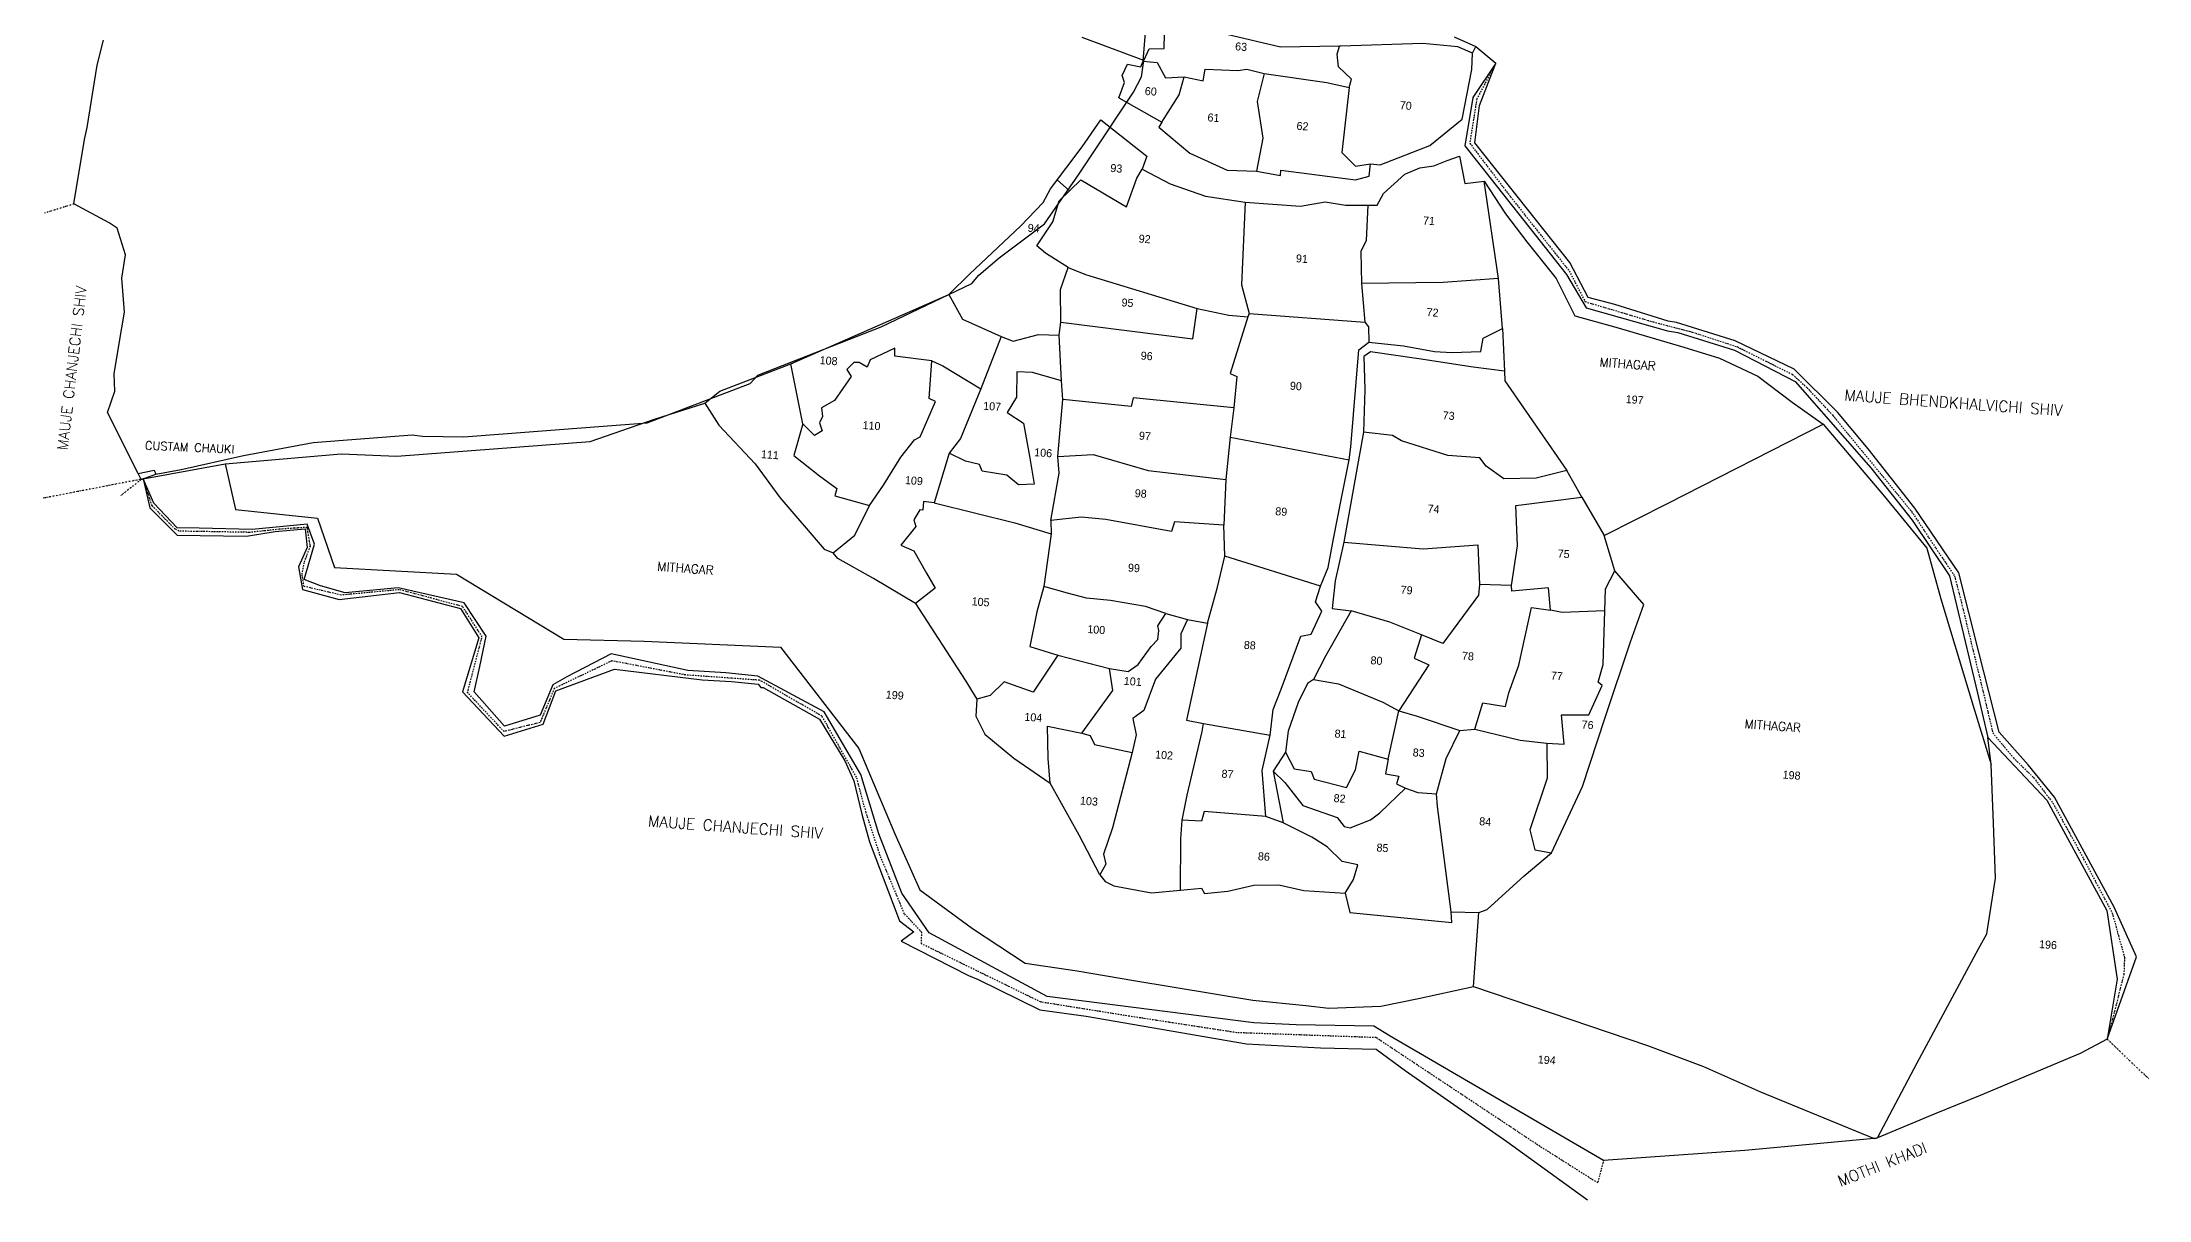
# Model space of a CAD drawing. Header units: metres. Extents: x 283891 to 286762, y 2086732 to 2090354.
# Drawn here: x 284285 to 286762, y 2086732 to 2088093 of the extents above; entities that cross this region are included whole.
import ezdxf
from ezdxf.enums import TextEntityAlignment as Align

# ---------------------------------------------------------------- set-up
doc = ezdxf.new("R2010")
doc.units = ezdxf.units.M
doc.header["$LTSCALE"] = 0.3
doc.header["$MEASUREMENT"] = 0
doc.linetypes.add('DASHDOT', pattern=[1, 0.5, -0.25, 0, -0.25])
doc.linetypes.add('DIVIDE', pattern=[1.25, 0.5, -0.25, 0, -0.25, 0, -0.25])
for name, color, linetype in [('POLY_PARCEL', 6, 'Continuous'), ('POLY_ROAD', 30, 'Continuous'), ('POLY_WATER', 4, 'Continuous'), ('TEXT_MAPIN', 7, 'Continuous'), ('TEXT_MAPOUT', 7, 'Continuous'), ('TEXT_PARCEL', 7, 'Continuous'), ('V_BOUND_LINE', 7, 'Continuous'), ('V_BOUND_STREAM_LINE', 7, 'DASHDOT'), ('V_DIVIDE_LINE', 7, 'DIVIDE')]:
    doc.layers.add(name, color=color, linetype=linetype)
doc.styles.get("Standard").update_dxf_attribs({"font": 'simplex.shx'})
doc.styles.add('TEXT_MAP', font='', dxfattribs={"height": 1.8})
doc.styles.get('TEXT_MAP').set_extended_font_data('Kruti Dev 050')

msp = doc.modelspace()

# ---------------------------------------------------------------- linework, layer by layer
at = {"layer": 'POLY_PARCEL'}
for p, q in [((285580, 2088070.7), (285585.6, 2088138.4)), ((285604.8, 2088085.6), (285605.5, 2088120.8)), ((285580.6, 2088071.3), (285508.1, 2088098.5)), ((285555.1, 2088053.8), (285561.4, 2088067.1)), ((285561.4, 2088067.1), (285577, 2088063.9)), ((285577, 2088063.9), (285580, 2088070.7)), ((285578.1, 2088052.3), (285580.6, 2088071.3)), ((285580, 2088070.7), (285596.4, 2088068.9)), ((285580.6, 2088071.3), (285586.9, 2088085.1)), ((285586.9, 2088085.1), (285604.8, 2088085.6)), ((285596.4, 2088068.9), (285606, 2088051.1)), ((285807.9, 2088078.6), (285810.7, 2088088.3)), ((285809.4, 2088063.9), (285807.9, 2088078.6)), ((285551.5, 2088027.5), (285557.8, 2088045.3)), ((285557.8, 2088045.3), (285555.1, 2088053.8)), ((285568.4, 2088034.1), (285578.1, 2088052.3)), ((285606, 2088051.1), (285628.1, 2088052)), ((285622.3, 2088030.9), (285628.1, 2088052)), ((285628.1, 2088052), (285650.5, 2088047.3)), ((285650.5, 2088047.3), (285652.7, 2088061.2)), ((285652.7, 2088061.2), (285691.1, 2088059.6)), ((285691.1, 2088059.6), (285702, 2088061)), ((285702, 2088061), (285722.2, 2088055.9)), ((285722.2, 2088055.9), (285713.9, 2088023)), ((285722.2, 2088055.9), (285795.9, 2088045.3)), ((285795.9, 2088045.3), (285822.2, 2088039.4)), ((285824.8, 2088049.5), (285809.4, 2088063.9)), ((285822.2, 2088039.4), (285824.8, 2088049.5)), ((285518.8, 2087959.3), (285568.4, 2088034.1)), ((285601.7, 2087998.8), (285622.3, 2088030.9)), ((285713.9, 2088023), (285720.8, 2087980)), ((285822.2, 2088039.4), (285813.7, 2087963.3)), ((285508.3, 2087969.8), (285530.1, 2088001.5)), ((285471.1, 2087920.6), (285508.3, 2087969.8)), ((285720.8, 2087980), (285713.3, 2087941.4)), ((285503.7, 2087936.9), (285518.8, 2087959.3)), ((285572.3, 2087932.9), (285578.7, 2087943.6)), ((285813.7, 2087963.3), (285829.6, 2087947.2)), ((285829.6, 2087947.2), (285847.2, 2087949.9)), ((285462.5, 2087904.6), (285471.1, 2087920.6)), ((285464.1, 2087879.2), (285503.7, 2087936.9)), ((285479, 2087931.1), (285493.3, 2087918.3)), ((285481, 2087906.4), (285506.6, 2087931.1)), ((285506.6, 2087931.1), (285560.3, 2087899.4)), ((285560.3, 2087899.4), (285572.3, 2087932.9)), ((285997.7, 2087815.1), (285980.8, 2087929.5)), ((285435.8, 2087876.7), (285462.5, 2087904.6)), ((285473.6, 2087881.8), (285481, 2087906.4)), ((285699.7, 2087904.9), (285695.5, 2087807.7)), ((285844.1, 2087901.2), (285842.2, 2087859.9)), ((285376.1, 2087820.4), (285435.8, 2087876.7)), ((285410.8, 2087839.4), (285464.1, 2087879.2)), ((285455.1, 2087853.4), (285473.6, 2087881.8)), ((285465.1, 2087844.9), (285455.1, 2087853.4)), ((285491.8, 2087828.1), (285465.1, 2087844.9)), ((285842.2, 2087859.9), (285835.7, 2087846.7)), ((285835.7, 2087846.7), (285836.8, 2087809.3)), ((285351.5, 2087796.4), (285376.1, 2087820.4)), ((285378.4, 2087809.2), (285386.9, 2087818.9)), ((285386.9, 2087818.9), (285410.8, 2087839.4)), ((285482.9, 2087802.3), (285491.8, 2087828.1)), ((285491.8, 2087828.1), (285512.1, 2087819.7)), ((285512.1, 2087819.7), (285643.3, 2087780)), ((285271.9, 2087758.2), (285378.4, 2087809.2)), ((285303.1, 2087775), (285351.5, 2087796.4)), ((285351.5, 2087796.4), (285367.4, 2087767.3)), ((285483.2, 2087763.7), (285482.9, 2087802.3)), ((285695.5, 2087807.7), (285704.6, 2087774.1)), ((285932.8, 2087810.5), (285836.8, 2087809.3)), ((285836.8, 2087809.3), (285840.7, 2087763.7)), ((285997.7, 2087815.1), (285932.8, 2087810.5)), ((286002.3, 2087756.2), (285997.7, 2087815.1)), ((285165.6, 2087714.8), (285303.1, 2087775)), ((285638.4, 2087744.1), (285643.3, 2087780)), ((285643.3, 2087780), (285680.5, 2087772)), ((285680.5, 2087772), (285703, 2087770.1)), ((285703, 2087770.1), (285682.1, 2087703.6)), ((285704.6, 2087774.1), (285703, 2087770.1)), ((285704.6, 2087774.1), (285840.7, 2087763.7)), ((285126.8, 2087701.5), (285271.9, 2087758.2)), ((285367.4, 2087767.3), (285412.9, 2087746.8)), ((285412.9, 2087746.8), (285389.2, 2087685.6)), ((285412.9, 2087746.8), (285427.2, 2087741.5)), ((285427.2, 2087741.5), (285456.7, 2087749.3)), ((285456.7, 2087749.3), (285481.1, 2087748.3)), ((285481.1, 2087748.3), (285483.2, 2087763.7)), ((285483.8, 2087694.7), (285481.1, 2087748.3)), ((285483.2, 2087763.7), (285638.4, 2087744.1)), ((285840.7, 2087763.7), (285844.9, 2087758.1)), ((285844.9, 2087758.1), (285845.1, 2087740.2)), ((285287.9, 2087733.2), (285259, 2087719.4)), ((285287.9, 2087723.9), (285287.9, 2087733.2)), ((285331.3, 2087718.4), (285287.9, 2087723.9)), ((285082.3, 2087682.6), (285165.6, 2087714.8)), ((285117.9, 2087691.8), (285126.8, 2087701.5)), ((285179.7, 2087644.4), (285165.6, 2087714.8)), ((285236.6, 2087700), (285216.9, 2087671.7)), ((285239.8, 2087716.3), (285231.6, 2087708)), ((285231.6, 2087708), (285236.6, 2087700)), ((285246, 2087716.2), (285239.8, 2087716.3)), ((285255.6, 2087710.7), (285246, 2087716.2)), ((285259, 2087719.4), (285255.6, 2087710.7)), ((285328.4, 2087674), (285331.3, 2087718.4)), ((285331.3, 2087718.4), (285344.3, 2087712.5)), ((285344.3, 2087712.5), (285389.2, 2087685.6)), ((285431.5, 2087705.2), (285431, 2087675.5)), ((285449.8, 2087704.5), (285431.5, 2087705.2)), ((285483.8, 2087694.7), (285449.8, 2087704.5)), ((285682.1, 2087703.6), (285689.9, 2087699.9)), ((285689.9, 2087699.9), (285686.7, 2087663.1)), ((286004.9, 2087706), (286005.1, 2087695)), ((284996.8, 2087645.5), (285117.9, 2087691.8)), ((285064.7, 2087668.5), (285082.3, 2087682.6)), ((285216.9, 2087671.7), (285201.8, 2087663.1)), ((285317.6, 2087628.9), (285335.8, 2087670.7)), ((285335.8, 2087670.7), (285328.4, 2087674)), ((285389.2, 2087685.6), (285365, 2087627.2)), ((285431, 2087675.5), (285420.1, 2087657.6)), ((285479.4, 2087605.8), (285485.4, 2087673)), ((285485.4, 2087673), (285483.8, 2087694.7)), ((285566, 2087664.6), (285485.4, 2087673)), ((285568.3, 2087674.7), (285566, 2087664.6)), ((285686.7, 2087663.1), (285568.3, 2087674.7)), ((286005.1, 2087695), (286078.2, 2087589.4)), ((284929.6, 2087623.6), (285005.2, 2087649.7)), ((284960.3, 2087642.7), (284996.8, 2087645.5)), ((285005.2, 2087649.7), (285064.7, 2087668.5)), ((285064.7, 2087668.5), (285081.2, 2087642.8)), ((285203.1, 2087652.7), (285199.5, 2087645.4)), ((285201.8, 2087663.1), (285203.1, 2087652.7)), ((285420.1, 2087657.6), (285439.4, 2087645.1)), ((285686.7, 2087663.1), (285682.4, 2087628.5)), ((284522.3, 2087607), (284603.9, 2087622.3)), ((284603.9, 2087622.3), (284720.4, 2087631.4)), ((284702.6, 2087606.2), (284929.6, 2087623.6)), ((284720.4, 2087631.4), (284732.8, 2087629.9)), ((284732.8, 2087629.9), (284781.2, 2087629.1)), ((284781.2, 2087629.1), (284960.3, 2087642.7)), ((285081.2, 2087642.8), (285123.8, 2087597.4)), ((285179.7, 2087644.4), (285169.1, 2087606.9)), ((285193.6, 2087630.6), (285179.7, 2087644.4)), ((285202.6, 2087636.2), (285193.6, 2087630.6)), ((285199.5, 2087645.4), (285202.6, 2087636.2)), ((285294.9, 2087605), (285310.9, 2087625.6)), ((285310.9, 2087625.6), (285317.6, 2087628.9)), ((285365, 2087627.2), (285351.7, 2087609.7)), ((285439.4, 2087645.1), (285446.2, 2087606.1)), ((285682.4, 2087628.5), (285677.1, 2087578.9)), ((285682.4, 2087628.5), (285822.2, 2087601.8)), ((285873.1, 2087630.7), (285838.8, 2087634.4)), ((285883.7, 2087624.4), (285873.1, 2087630.7)), ((285938.2, 2087606.9), (285883.7, 2087624.4)), ((286196.6, 2087550.8), (286379.4, 2087643.7)), ((284404.3, 2087579.6), (284500.7, 2087597.4)), ((284449, 2087590.6), (284522.3, 2087607)), ((284500.7, 2087597.4), (284636.8, 2087609.2)), ((284500.7, 2087597.4), (284512.7, 2087543.6)), ((284636.8, 2087609.2), (284702.6, 2087606.2)), ((285123.8, 2087597.4), (285152.7, 2087557.6)), ((285169.1, 2087606.9), (285199.5, 2087583.3)), ((285274.8, 2087572.3), (285294.9, 2087605)), ((285351.7, 2087609.7), (285334.1, 2087551.3)), ((285371.1, 2087600.2), (285351.7, 2087609.7)), ((285387.3, 2087596.5), (285371.1, 2087600.2)), ((285390.8, 2087588.5), (285387.3, 2087596.5)), ((285446.2, 2087606.1), (285451.9, 2087573.4)), ((285479.4, 2087605.8), (285521.2, 2087608.1)), ((285481.1, 2087586.3), (285479.4, 2087605.8)), ((285521.2, 2087608.1), (285586, 2087589.5)), ((285975.8, 2087604.4), (285938.2, 2087606.9)), ((285983.3, 2087594.4), (285975.8, 2087604.4)), ((284398.4, 2087586), (284417.3, 2087589.8)), ((284402, 2087578.9), (284419.2, 2087585.1)), ((284417.3, 2087589.8), (284419.2, 2087585.1)), ((284419.2, 2087585.1), (284449, 2087590.6)), ((285199.5, 2087583.3), (285219.8, 2087568.1)), ((285258.3, 2087548.3), (285274.8, 2087572.3)), ((285419.5, 2087583.8), (285390.8, 2087588.5)), ((285433.2, 2087572.6), (285419.5, 2087583.8)), ((285451.9, 2087573.4), (285433.2, 2087572.6)), ((285471.5, 2087530.5), (285481.1, 2087586.3)), ((285586, 2087589.5), (285677.1, 2087578.9)), ((285677.1, 2087578.9), (285674.7, 2087525.3)), ((286003.9, 2087579.6), (285983.3, 2087594.4)), ((286042.1, 2087580.6), (286003.9, 2087579.6)), ((286078.2, 2087589.4), (286042.1, 2087580.6)), ((286095.7, 2087558.1), (286078.2, 2087589.4)), ((285152.7, 2087557.6), (285204.8, 2087496.9)), ((285219.8, 2087568.1), (285217.5, 2087559.6)), ((285217.5, 2087559.6), (285258.3, 2087548.3)), ((285241, 2087513.3), (285258.3, 2087548.3)), ((285321.8, 2087553), (285321, 2087542.8)), ((285334.1, 2087551.3), (285321.8, 2087553)), ((285334.1, 2087551.3), (285429, 2087528.1)), ((286018.2, 2087548.4), (286095.7, 2087558.1)), ((286019.9, 2087500.7), (286018.2, 2087548.4)), ((286095.7, 2087558.1), (286122, 2087512.9)), ((286122, 2087512.9), (286196.6, 2087550.8)), ((284512.7, 2087543.6), (284609, 2087533.2)), ((284609, 2087533.2), (284629, 2087475.5)), ((285312.5, 2087523.7), (285295, 2087501.5)), ((285317.3, 2087543.3), (285310.3, 2087531.4)), ((285310.3, 2087531.4), (285312.5, 2087523.7)), ((285321, 2087542.8), (285317.3, 2087543.3)), ((285429, 2087528.1), (285471.8, 2087515)), ((285506.9, 2087534.5), (285471.5, 2087530.5)), ((285471.5, 2087530.5), (285471.8, 2087515)), ((285536.2, 2087531.8), (285506.9, 2087534.5)), ((285613.4, 2087517.6), (285536.2, 2087531.8)), ((285616.9, 2087529.1), (285613.4, 2087517.6)), ((285674.7, 2087525.3), (285616.9, 2087529.1)), ((285675.8, 2087488.9), (285674.7, 2087525.3)), ((285204.8, 2087496.9), (285215.3, 2087492.8)), ((285215.3, 2087492.8), (285241, 2087513.3)), ((285295, 2087501.5), (285310.1, 2087494.9)), ((285471.8, 2087515), (285463.2, 2087452.9)), ((285815.9, 2087505.2), (285909.3, 2087497.4)), ((285909.3, 2087497.4), (285973.4, 2087502.1)), ((285973.4, 2087502.1), (285975.2, 2087455.3)), ((286012.8, 2087454.3), (286019.9, 2087500.7)), ((286134.3, 2087471.6), (286122, 2087512.9)), ((284629, 2087475.5), (284772.7, 2087467.6)), ((285220.8, 2087486.1), (285215.3, 2087492.8)), ((285262.9, 2087462.5), (285220.8, 2087486.1)), ((285310.1, 2087494.9), (285325.1, 2087468.7)), ((285667.3, 2087452.1), (285675.8, 2087488.9)), ((285788.4, 2087453.6), (285675.8, 2087488.9)), ((284772.7, 2087467.6), (284898.9, 2087391)), ((285312.2, 2087433.1), (285262.9, 2087462.5)), ((285335.2, 2087451.1), (285312.2, 2087433.1)), ((285325.1, 2087468.7), (285335.2, 2087451.1)), ((285463.2, 2087452.9), (285454.8, 2087423.4)), ((285490.9, 2087445.3), (285463.2, 2087452.9)), ((285655.7, 2087410), (285667.3, 2087452.1)), ((285975.2, 2087455.3), (285974.1, 2087442.9)), ((286012.8, 2087454.3), (285975.2, 2087455.3)), ((286013.4, 2087447.7), (286012.8, 2087454.3)), ((286056.4, 2087451.5), (286013.4, 2087447.7)), ((286059, 2087425.2), (286056.4, 2087451.5)), ((286122.9, 2087424.3), (286123.6, 2087450.5)), ((286123.6, 2087450.5), (286134.3, 2087471.6)), ((286168.4, 2087432.1), (286134.3, 2087471.6)), ((285312.2, 2087433.1), (285370.7, 2087343.1)), ((285454.8, 2087423.4), (285446.7, 2087382.6)), ((285513.2, 2087439.5), (285490.9, 2087445.3)), ((285541.6, 2087436.5), (285513.2, 2087439.5)), ((285582.5, 2087429.4), (285541.6, 2087436.5)), ((285606.4, 2087421.2), (285582.5, 2087429.4)), ((285870.1, 2087411), (285824.4, 2087424.6)), ((285974.1, 2087442.9), (285932.3, 2087386)), ((286021.6, 2087360.7), (286036.7, 2087428.5)), ((286036.7, 2087428.5), (286059, 2087425.2)), ((286072.6, 2087422.5), (286059, 2087425.2)), ((286122.9, 2087424.3), (286072.6, 2087422.5)), ((286120.8, 2087361.3), (286122.9, 2087424.3)), ((286122.9, 2087424.3), (286122.9, 2087424.3)), ((286153, 2087387.9), (286168.4, 2087432.1)), ((285597.1, 2087406.7), (285606.4, 2087421.2)), ((285598.4, 2087401.4), (285597.1, 2087406.7)), ((285597.3, 2087390.8), (285598.4, 2087401.4)), ((285606.4, 2087421.2), (285631.9, 2087414.2)), ((285631.9, 2087414.2), (285624.1, 2087397.4)), ((285655.7, 2087410), (285630.8, 2087296)), ((285631.9, 2087414.2), (285655.7, 2087410)), ((285907.3, 2087396.2), (285870.1, 2087411)), ((284898.9, 2087391), (284993.2, 2087388.8)), ((284993.2, 2087388.8), (285153.4, 2087381.7)), ((285153.4, 2087381.7), (285245.6, 2087262.5)), ((285446.7, 2087382.6), (285479.4, 2087372.3)), ((285574.2, 2087361.4), (285589.5, 2087382.7)), ((285589.5, 2087382.7), (285597.3, 2087390.8)), ((285624.1, 2087380.6), (285594.5, 2087344.3)), ((285624.1, 2087397.4), (285624.1, 2087380.6)), ((285907.3, 2087396.2), (285898.5, 2087368.9)), ((285932.3, 2087386), (285907.3, 2087396.2)), ((286123.1, 2087298.9), (286153, 2087387.9)), ((285479.4, 2087372.3), (285450.5, 2087328.9)), ((285479.4, 2087372.3), (285540.4, 2087356.6)), ((285544.4, 2087331), (285540.4, 2087356.6)), ((285540.4, 2087356.6), (285562.2, 2087353)), ((285562.2, 2087353), (285574.2, 2087361.4)), ((285915.9, 2087361.1), (285880.7, 2087307)), ((285898.5, 2087368.9), (285915.9, 2087361.1)), ((286009.8, 2087328.2), (286021.6, 2087360.7)), ((286115, 2087340.6), (286120.8, 2087361.3)), ((285370.7, 2087343.1), (285384.4, 2087320.6)), ((285399.9, 2087325), (285384.4, 2087320.6)), ((285416.5, 2087341), (285399.9, 2087325)), ((285450.5, 2087328.9), (285416.5, 2087341)), ((285508, 2087280.5), (285544.4, 2087331)), ((285594.5, 2087344.3), (285580.8, 2087307.2)), ((285780.1, 2087343.8), (285809.6, 2087338.8)), ((285809.6, 2087338.8), (285861.8, 2087317.1)), ((286005.8, 2087312), (286009.8, 2087328.2)), ((286103.8, 2087302.1), (286119.4, 2087336.8)), ((286119.4, 2087336.8), (286115, 2087340.6)), ((285384.4, 2087320.6), (285383.3, 2087300.6)), ((285383.3, 2087300.6), (285393.9, 2087279.7)), ((285580.8, 2087307.2), (285567.9, 2087297.9)), ((285861.8, 2087317.1), (285880.7, 2087307)), ((285868, 2087250.2), (285880.7, 2087307)), ((285880.7, 2087307), (285902, 2087300.8)), ((285902, 2087300.8), (285952.2, 2087284)), ((285969.9, 2087285.5), (285979.1, 2087316.4)), ((285979.1, 2087316.4), (286005.8, 2087312)), ((286074.8, 2087267.6), (286071.8, 2087302.3)), ((286071.8, 2087302.3), (286103.8, 2087302.1)), ((286096.6, 2087217.8), (286123.1, 2087298.9)), ((285393.9, 2087279.7), (285428, 2087251.4)), ((285468.3, 2087251), (285467.3, 2087288.9)), ((285467.3, 2087288.9), (285508, 2087280.5)), ((285508, 2087280.5), (285517.5, 2087278.1)), ((285517.5, 2087278.1), (285522.6, 2087267.4)), ((285571.8, 2087278.8), (285567.1, 2087258)), ((285567.9, 2087297.9), (285571.8, 2087278.8)), ((285630.8, 2087296), (285650.8, 2087292)), ((285631.5, 2087207.8), (285649.1, 2087282.8)), ((285649.1, 2087282.8), (285650.8, 2087292)), ((285650.8, 2087292), (285729.1, 2087278.3)), ((285936.1, 2087251), (285952.2, 2087284)), ((285952.2, 2087284), (285969.9, 2087285.5)), ((285969.9, 2087285.5), (286023.1, 2087272.3)), ((285245.6, 2087262.5), (285288.1, 2087162.4)), ((285428, 2087251.4), (285470.7, 2087221.8)), ((285470.7, 2087221.8), (285468.3, 2087251)), ((285522.6, 2087267.4), (285567.1, 2087258)), ((285567.1, 2087258), (285543.9, 2087169.4)), ((285747.3, 2087258.3), (285757.4, 2087238.8)), ((285829.4, 2087237.7), (285834, 2087259.4)), ((285834, 2087259.4), (285868, 2087250.2)), ((285868, 2087250.2), (285864.8, 2087233)), ((285925, 2087209.3), (285936.1, 2087251)), ((286023.1, 2087272.3), (286054.6, 2087269.1)), ((286054.6, 2087269.1), (286055.1, 2087227.7)), ((286054.6, 2087269.1), (286074.8, 2087267.6)), ((285732.7, 2087236.1), (285746.6, 2087222.8)), ((285757.4, 2087238.8), (285777.4, 2087235.5)), ((285777.4, 2087235.5), (285780.8, 2087226.5)), ((285780.8, 2087226.5), (285818.9, 2087217)), ((285818.9, 2087217), (285829.4, 2087237.7)), ((285864.8, 2087233), (285880.7, 2087230.3)), ((285880.7, 2087230.3), (285877.9, 2087221.2)), ((286055.1, 2087227.7), (286034.6, 2087167.1)), ((286579.7, 2087174.7), (286576.9, 2087243.9)), ((285504.7, 2087160.7), (285470.7, 2087221.8)), ((285625.6, 2087178.6), (285631.5, 2087207.8)), ((285746.6, 2087222.8), (285767.8, 2087195.7)), ((285858.2, 2087186.9), (285888.3, 2087216.1)), ((285877.9, 2087221.2), (285888.3, 2087216.1)), ((285888.3, 2087216.1), (285902.8, 2087210.9)), ((285902.8, 2087210.9), (285925, 2087209.3)), ((285925.8, 2087194.5), (285925, 2087209.3)), ((286059.9, 2087140), (286096.6, 2087217.8)), ((285624.4, 2087156.6), (285625.6, 2087178.6)), ((285648.5, 2087177.1), (285625.6, 2087178.6)), ((285651.7, 2087188.5), (285648.5, 2087177.1)), ((285724.2, 2087182.8), (285651.7, 2087188.5)), ((285778.2, 2087158.3), (285744.5, 2087175.4)), ((285767.8, 2087195.7), (285807.9, 2087181.5)), ((285807.9, 2087181.5), (285816.4, 2087170.9)), ((285823.2, 2087169.4), (285847.3, 2087179)), ((285847.3, 2087179), (285858.2, 2087186.9)), ((285942.1, 2087070.5), (285925.8, 2087194.5)), ((285288.1, 2087162.4), (285317.2, 2087096.4)), ((285528.8, 2087114.2), (285504.7, 2087160.7)), ((285543.9, 2087169.4), (285533.4, 2087138.3)), ((285623.9, 2087096.3), (285624.4, 2087156.6)), ((285796.1, 2087147.1), (285778.2, 2087158.3)), ((285816.4, 2087170.9), (285823.2, 2087169.4)), ((286034.6, 2087167.1), (286040.3, 2087143.5)), ((286582.2, 2087110.4), (286579.7, 2087174.7)), ((285536.1, 2087126.7), (285528.8, 2087114.2)), ((285533.4, 2087138.3), (285536.1, 2087126.7)), ((285813.8, 2087129.9), (285796.1, 2087147.1)), ((285832.5, 2087125.9), (285813.8, 2087129.9)), ((285827.4, 2087108.6), (285832.5, 2087125.9)), ((286028, 2087112.9), (286059.9, 2087140)), ((286040.3, 2087143.5), (286059.9, 2087140)), ((285528.8, 2087114.2), (285535.3, 2087106.4)), ((285535.3, 2087106.4), (285545.3, 2087101.2)), ((285545.3, 2087101.2), (285589.8, 2087092.9)), ((285679.3, 2087095.1), (285710.1, 2087102.2)), ((285710.1, 2087102.2), (285739.4, 2087102.5)), ((285739.4, 2087102.5), (285769, 2087095.9)), ((285817.4, 2087092.8), (285827.4, 2087108.6)), ((285984.5, 2087073.3), (286028, 2087112.9)), ((286571.8, 2087045), (286582.2, 2087110.4)), ((285317.2, 2087096.4), (285379.1, 2087051.2)), ((285589.8, 2087092.9), (285623.9, 2087096.3)), ((285623.9, 2087096.3), (285648.5, 2087098.3)), ((285648.5, 2087098.3), (285652.2, 2087092.2)), ((285652.2, 2087092.2), (285679.3, 2087095.1)), ((285769, 2087095.9), (285817.4, 2087092.8)), ((285817.4, 2087092.8), (285822.9, 2087069.9)), ((285379.1, 2087051.2), (285441.2, 2087010.4)), ((285822.9, 2087069.9), (285942.9, 2087058.1)), ((285942.1, 2087070.5), (285974.6, 2087070)), ((285942.9, 2087058.1), (285942.1, 2087070.5)), ((285968.5, 2086982.9), (285974.6, 2087070)), ((285974.6, 2087070), (285984.5, 2087073.3)), ((286490, 2086893.2), (286562.2, 2087027.1)), ((286562.2, 2087027.1), (286571.8, 2087045)), ((285441.2, 2087010.4), (285502.2, 2087001.5)), ((285502.2, 2087001.5), (285568.9, 2086989.9)), ((285568.9, 2086989.9), (285708.7, 2086966.9)), ((285903.6, 2086969), (285968.5, 2086982.9)), ((285968.5, 2086982.9), (286172.9, 2086913.7)), ((285708.7, 2086966.9), (285771.3, 2086960.7)), ((285771.3, 2086960.7), (285798.2, 2086957.6)), ((285798.2, 2086957.6), (285859.4, 2086959.8)), ((285859.4, 2086959.8), (285903.6, 2086969)), ((286172.9, 2086913.7), (286238.6, 2086888.9)), ((286238.6, 2086888.9), (286305.8, 2086859.3)), ((286443.2, 2086805), (286490, 2086893.2)), ((286305.8, 2086859.3), (286439.4, 2086804.1))]:
    msp.add_line(p, q, dxfattribs=at)
at = {"layer": 'POLY_ROAD'}
for p, q in [((285741.5, 2088086.9), (285678.2, 2088101.8)), ((285908.9, 2088091.5), (285811.9, 2088088.3)), ((285950, 2088087.3), (285908.9, 2088091.5)), ((285810.7, 2088088.3), (285741.5, 2088086.9)), ((285811.9, 2088088.3), (285810.7, 2088088.3)), ((285967.3, 2088080), (285950, 2088087.3)), ((285976.9, 2087729.3), (285979.7, 2087745.1)), ((285979.7, 2087745.1), (286002.3, 2087756.2)), ((286002.3, 2087756.2), (286004.9, 2087706)), ((285824.2, 2087617.4), (285833.6, 2087731.4)), ((285833.6, 2087731.4), (285845.1, 2087740.2)), ((285847.4, 2087729), (285839.3, 2087723.4)), ((285839.3, 2087723.4), (285840.6, 2087684.8)), ((285845.1, 2087740.2), (285886.1, 2087735.8)), ((285904.1, 2087720.7), (285847.4, 2087729)), ((285886.1, 2087735.8), (285922.6, 2087729.1)), ((285968, 2087710.8), (285904.1, 2087720.7)), ((285922.6, 2087729.1), (285943, 2087728)), ((285943, 2087728), (285976.9, 2087729.3)), ((286004.9, 2087706), (285968, 2087710.8)), ((285840.6, 2087684.8), (285838.8, 2087634.4)), ((285838.8, 2087634.4), (285834, 2087606.3)), ((285812.6, 2087555), (285822.2, 2087601.8)), ((285834, 2087606.3), (285815.9, 2087505.2)), ((285822.2, 2087601.8), (285824.2, 2087617.4)), ((285803.7, 2087509.2), (285812.6, 2087555)), ((285797.6, 2087475.5), (285803.7, 2087509.2)), ((285815.9, 2087505.2), (285805.8, 2087459.7)), ((285788.4, 2087453.6), (285797.6, 2087475.5)), ((285782.6, 2087435), (285788.4, 2087453.6)), ((285788.4, 2087453.6), (285788.4, 2087453.6)), ((285805.8, 2087459.7), (285802.2, 2087427.1)), ((285777.3, 2087396.9), (285789.9, 2087423.9)), ((285789.9, 2087423.9), (285782.6, 2087435)), ((285824.4, 2087424.6), (285794.2, 2087371)), ((285802.2, 2087427.1), (285824.4, 2087424.6)), ((285742, 2087332.5), (285765.4, 2087394.7)), ((285765.4, 2087394.7), (285777.3, 2087396.9)), ((285794.2, 2087371), (285780.1, 2087343.8)), ((285732.9, 2087308.6), (285742, 2087332.5)), ((285773, 2087339), (285762.1, 2087316.8)), ((285780.1, 2087343.8), (285773, 2087339)), ((285729.1, 2087278.3), (285732.9, 2087308.6)), ((285762.1, 2087316.8), (285750.3, 2087282.9)), ((285719.7, 2087236.8), (285729.1, 2087278.3)), ((285750.3, 2087282.9), (285747.3, 2087258.3)), ((285747.3, 2087258.3), (285732.7, 2087236.1)), ((285724.2, 2087182.8), (285719.7, 2087236.8)), ((285732.7, 2087236.1), (285744.5, 2087175.4)), ((285744.5, 2087175.4), (285724.2, 2087182.8))]:
    msp.add_line(p, q, dxfattribs=at)
at = {"layer": 'POLY_WATER'}
for p, q in [((285966.4, 2088060.9), (285967.3, 2088080)), ((285967.3, 2088080), (285971.1, 2088087.7)), ((285994.6, 2088068.2), (285967.4, 2088028)), ((285975.3, 2088018.5), (285994.6, 2088068.2)), ((285954.8, 2088002.5), (285966.4, 2088060.9)), ((285551.5, 2088027.5), (285601.7, 2087998.8)), ((285967.4, 2088028), (285958.1, 2087970.9)), ((285969.8, 2087974.5), (285975.3, 2088018.5)), ((285530.1, 2088001.5), (285584.2, 2087959)), ((285601.7, 2087998.8), (285598.2, 2087992.9)), ((285598.2, 2087992.9), (285634.9, 2087962.3)), ((285916.8, 2087971.3), (285954.8, 2088002.5)), ((285858.7, 2087948.8), (285916.8, 2087971.3)), ((285958.1, 2087970.9), (286077.5, 2087819.8)), ((286081.4, 2087833.9), (285969.8, 2087974.5)), ((285584.2, 2087959), (285578.7, 2087943.6)), ((285578.7, 2087943.6), (285611.5, 2087926.3)), ((285634.9, 2087962.3), (285678.7, 2087942.3)), ((285845.8, 2087935.3), (285847.2, 2087949.9)), ((285847.2, 2087949.9), (285858.7, 2087948.8)), ((285887.7, 2087937.8), (285905.3, 2087945)), ((285905.3, 2087945), (285921.5, 2087947.6)), ((285921.5, 2087947.6), (285937.4, 2087953.7)), ((285937.4, 2087953.7), (285951.9, 2087958.7)), ((285951.9, 2087958.7), (285958.2, 2087926.7)), ((285611.5, 2087926.3), (285653.1, 2087912)), ((285678.7, 2087942.3), (285713.3, 2087941.4)), ((285713.3, 2087941.4), (285741.5, 2087936.1)), ((285741.5, 2087936.1), (285741.8, 2087942.3)), ((285741.8, 2087942.3), (285829.5, 2087931.2)), ((285829.5, 2087931.2), (285845.8, 2087935.3)), ((285862.5, 2087915), (285887.7, 2087937.8)), ((285958.2, 2087926.7), (285980.8, 2087929.5)), ((285980.8, 2087929.5), (286006, 2087891.2)), ((285653.1, 2087912), (285699.7, 2087904.9)), ((285699.7, 2087904.9), (285699.8, 2087904.9)), ((285699.8, 2087904.9), (285765.1, 2087900.2)), ((285765.1, 2087900.2), (285794, 2087905.1)), ((285794, 2087905.1), (285818, 2087901.2)), ((285818, 2087901.2), (285844.1, 2087901.2)), ((285844.1, 2087901.2), (285855.2, 2087901.3)), ((285855.2, 2087901.3), (285862.5, 2087915)), ((286006, 2087891.2), (286031, 2087858.2)), ((286031, 2087858.2), (286065.5, 2087815.1)), ((286077.5, 2087819.8), (286100.9, 2087780.5)), ((286103, 2087792.7), (286081.4, 2087833.9)), ((286065.5, 2087815.1), (286087.3, 2087771.2)), ((286087.3, 2087771.2), (286135.5, 2087757.9)), ((286100.9, 2087780.5), (286196.6, 2087753.5)), ((286134.4, 2087784.4), (286103, 2087792.7)), ((286197.1, 2087764.8), (286134.4, 2087784.4)), ((286135.5, 2087757.9), (286215.5, 2087734.3)), ((286196.6, 2087753.5), (286208.5, 2087751.7)), ((286206.9, 2087763.2), (286197.1, 2087764.8)), ((286275.8, 2087741.7), (286206.9, 2087763.2)), ((286208.5, 2087751.7), (286275.3, 2087730.9)), ((286215.5, 2087734.3), (286257.4, 2087721.5)), ((286257.4, 2087721.5), (286302.5, 2087700.3)), ((286275.3, 2087730.9), (286346.4, 2087694.2)), ((286345.4, 2087708.4), (286275.8, 2087741.7)), ((286302.5, 2087700.3), (286342.8, 2087669.7)), ((286396.1, 2087657.8), (286345.4, 2087708.4)), ((286346.4, 2087694.2), (286435.4, 2087592.6)), ((286342.8, 2087669.7), (286379.4, 2087643.7)), ((286432.3, 2087615), (286396.1, 2087657.8)), ((286379.4, 2087643.7), (286451.7, 2087559)), ((286487.4, 2087545.2), (286432.3, 2087615)), ((284404.3, 2087579.6), (284412.2, 2087545.7)), ((284416.9, 2087551), (284404.3, 2087579.6)), ((286435.4, 2087592.6), (286483.9, 2087531)), ((284444, 2087521.9), (284416.9, 2087551)), ((286451.7, 2087559), (286501.3, 2087498)), ((284412.2, 2087545.7), (284444.2, 2087513.6)), ((284470, 2087521.8), (284444, 2087521.9)), ((284532.2, 2087520.2), (284470, 2087521.8)), ((284597.1, 2087526.3), (284532.2, 2087520.2)), ((284605.5, 2087502.9), (284597.1, 2087526.3)), ((286483.9, 2087531), (286528, 2087465.6)), ((286538.8, 2087469), (286487.4, 2087545.2)), ((284444.2, 2087513.6), (284525.6, 2087512.3)), ((284525.6, 2087512.3), (284559.5, 2087517.8)), ((284559.5, 2087517.8), (284594.5, 2087521)), ((284596.9, 2087499.1), (284586.9, 2087476.2)), ((284593.3, 2087461.4), (284605.5, 2087502.9)), ((284594.5, 2087521), (284596.9, 2087499.1)), ((286501.3, 2087498), (286517.6, 2087438.6)), ((284586.9, 2087476.2), (284591.6, 2087449.6)), ((284591.6, 2087449.6), (284634.6, 2087437.6)), ((284612.8, 2087453.9), (284593.3, 2087461.4)), ((284641.7, 2087445.5), (284612.8, 2087453.9)), ((284704.1, 2087451.7), (284641.7, 2087445.5)), ((284781.4, 2087433.8), (284704.1, 2087451.7)), ((286528, 2087465.6), (286560.9, 2087327.7)), ((286562.5, 2087375.9), (286538.8, 2087469)), ((284634.6, 2087437.6), (284705.7, 2087446.1)), ((284705.7, 2087446.1), (284777.3, 2087427.4)), ((284777.3, 2087427.4), (284799, 2087392.6)), ((284807.3, 2087394.5), (284781.4, 2087433.8)), ((286517.6, 2087438.6), (286555.9, 2087312.8)), ((284799, 2087392.6), (284779.7, 2087329.3)), ((284800.1, 2087359.2), (284807.3, 2087394.5)), ((284954.3, 2087374), (284902.4, 2087346.8)), ((285044.4, 2087354.5), (284954.3, 2087374)), ((286586.2, 2087281.8), (286562.5, 2087375.9)), ((284793.4, 2087329.1), (284800.1, 2087359.2)), ((284889.5, 2087330.4), (284958.2, 2087356.1)), ((284958.2, 2087356.1), (285061.4, 2087343.3)), ((285089.2, 2087351.6), (285044.4, 2087354.5)), ((285126.9, 2087347.8), (285089.2, 2087351.6)), ((284779.7, 2087329.3), (284828.6, 2087277.3)), ((284829.2, 2087288.8), (284793.4, 2087329.1)), ((284886, 2087337.5), (284870.8, 2087301.7)), ((284874.6, 2087291.4), (284889.5, 2087330.4)), ((284902.4, 2087346.8), (284886, 2087337.5)), ((285061.4, 2087343.3), (285095.9, 2087341.4)), ((285095.9, 2087341.4), (285127.2, 2087338.3)), ((285204.7, 2087305.6), (285126.9, 2087347.8)), ((285127.2, 2087338.3), (285130.3, 2087334.2)), ((285130.3, 2087334.2), (285133.2, 2087334.3)), ((285133.2, 2087334.3), (285199.2, 2087297.3)), ((286560.9, 2087327.7), (286573.2, 2087275.7)), ((284870.8, 2087301.7), (284829.2, 2087288.8)), ((285248, 2087232), (285204.7, 2087305.6)), ((286555.9, 2087312.8), (286576.9, 2087243.9)), ((284828.6, 2087277.3), (284874.6, 2087291.4)), ((285199.2, 2087297.3), (285229.2, 2087248.3)), ((286573.2, 2087275.7), (286642.6, 2087201.9)), ((286576.9, 2087243.9), (286573.2, 2087275.7)), ((286620.6, 2087243.5), (286586.2, 2087281.8)), ((285229.2, 2087248.3), (285239.9, 2087224.5)), ((285239.9, 2087224.5), (285249.3, 2087185.5)), ((285269, 2087162.2), (285248, 2087232)), ((286651.5, 2087205.4), (286620.6, 2087243.5)), ((286642.6, 2087201.9), (286712.9, 2087072.2)), ((286721.5, 2087076.1), (286651.5, 2087205.4)), ((285249.3, 2087185.5), (285258, 2087152.9)), ((285258, 2087152.9), (285293.5, 2087060.1)), ((285296.1, 2087092.5), (285269, 2087162.2)), ((285328.3, 2087046), (285296.1, 2087092.5)), ((286747.7, 2087017.6), (286721.5, 2087076.1)), ((285293.5, 2087060.1), (285310.1, 2087047.1)), ((286712.9, 2087072.2), (286725, 2086991.6)), ((285310.1, 2087047.1), (285295.2, 2087036.3)), ((285295.2, 2087036.3), (285374.7, 2086995.8)), ((285466.9, 2086971.1), (285328.3, 2087046)), ((286713.5, 2086921), (286747.7, 2087017.6)), ((285374.7, 2086995.8), (285385.9, 2086991.3)), ((285385.9, 2086991.3), (285458.3, 2086955.3)), ((286725, 2086991.6), (286713.5, 2086921)), ((285458.3, 2086955.3), (285512.9, 2086948.2)), ((285710.2, 2086940.1), (285466.9, 2086971.1)), ((285512.9, 2086948.2), (285701.6, 2086915.6)), ((285759.9, 2086937.7), (285710.2, 2086940.1)), ((285851.3, 2086936.4), (285759.9, 2086937.7)), ((285870.3, 2086924.5), (285851.3, 2086936.4)), ((285701.6, 2086915.6), (285788.6, 2086910.9)), ((285788.6, 2086910.9), (285854, 2086909.4)), ((285854, 2086909.4), (285888.1, 2086884)), ((286121.3, 2086778.5), (285870.3, 2086924.5)), ((285888.1, 2086884), (286007.7, 2086800.8)), ((286007.7, 2086800.8), (286102.5, 2086732.1))]:
    msp.add_line(p, q, dxfattribs=at)
at = {"layer": 'V_BOUND_LINE'}
for p, q in [((284350, 2088065.9), (284357.6, 2088095.4)), ((285945.6, 2088099.2), (285971.1, 2088087.7)), ((285971.1, 2088087.7), (285994.6, 2088068.2)), ((284338.5, 2087992.4), (284350, 2088065.9)), ((284335.3, 2087978.3), (284338.5, 2087992.4)), ((284322.8, 2087902.7), (284335.3, 2087978.3)), ((284364.4, 2087880.7), (284322.8, 2087902.7)), ((284373.5, 2087874.4), (284364.4, 2087880.7)), ((284383.6, 2087843), (284373.5, 2087874.4)), ((284379, 2087815.5), (284383.6, 2087843)), ((284382.3, 2087775.4), (284379, 2087815.5)), ((284375.9, 2087738.5), (284382.3, 2087775.4)), ((284370.2, 2087703.2), (284375.9, 2087738.5)), ((284371, 2087682.7), (284370.2, 2087703.2)), ((284362.1, 2087657.6), (284371, 2087682.7)), ((284398.4, 2087586), (284362.1, 2087657.6)), ((284402, 2087578.9), (284398.4, 2087586)), ((286681.5, 2086904), (286564.2, 2086854.7)), ((286713.5, 2086921), (286681.5, 2086904)), ((286564.2, 2086854.7), (286510.1, 2086833)), ((286510.1, 2086833), (286443.2, 2086805)), ((286439.4, 2086804.1), (286287.4, 2086790.3)), ((286441.6, 2086804.3), (286439.4, 2086804.1)), ((286443.2, 2086805), (286441.6, 2086804.3)), ((286287.4, 2086790.3), (286121.3, 2086778.5))]:
    msp.add_line(p, q, dxfattribs=at)
at = {"layer": 'V_BOUND_STREAM_LINE', "ltscale": 10}
for p, q in [((285994.6, 2088068.2), (285972.2, 2088026.3)), ((285972.2, 2088026.3), (285963.9, 2087974.2)), ((285963.9, 2087974.2), (286011.9, 2087911)), ((286011.9, 2087911), (286080.9, 2087823.9)), ((286080.9, 2087823.9), (286099.5, 2087787.9)), ((286099.5, 2087787.9), (286142.4, 2087775.2)), ((286142.4, 2087775.2), (286179.4, 2087764.1)), ((286179.4, 2087764.1), (286225.6, 2087752.1)), ((286225.6, 2087752.1), (286278, 2087735)), ((286278, 2087735), (286343.5, 2087702.3)), ((286343.5, 2087702.3), (286360.3, 2087686.9)), ((286360.3, 2087686.9), (286390.9, 2087654.1)), ((286390.9, 2087654.1), (286434.3, 2087601.1)), ((286434.3, 2087601.1), (286483.4, 2087541.3)), ((284414.6, 2087548.2), (284404.3, 2087579.6)), ((284441.7, 2087520.5), (284414.6, 2087548.2)), ((284597, 2087522.6), (284567, 2087520.6)), ((284600.8, 2087500.4), (284597, 2087522.6)), ((286483.4, 2087541.3), (286511.9, 2087498)), ((284446.1, 2087518.1), (284441.7, 2087520.5)), ((284476.8, 2087517.6), (284446.1, 2087518.1)), ((284529.3, 2087516.7), (284476.8, 2087517.6)), ((284567, 2087520.6), (284529.3, 2087516.7)), ((284593.7, 2087481.8), (284600.8, 2087500.4)), ((286511.9, 2087498), (286534, 2087465.3)), ((284591, 2087467.4), (284593.7, 2087481.8)), ((284593.3, 2087453.2), (284591, 2087467.4)), ((284637, 2087443), (284593.3, 2087453.2)), ((284705.2, 2087449.3), (284637, 2087443)), ((284779.6, 2087429.7), (284705.2, 2087449.3)), ((286534, 2087465.3), (286541.9, 2087434.5)), ((284802.8, 2087394), (284779.6, 2087429.7)), ((286541.9, 2087434.5), (286568.3, 2087325.9)), ((284785.6, 2087328.4), (284802.8, 2087394)), ((284955.4, 2087365.7), (284887.5, 2087333.2)), ((285041.9, 2087349.1), (284955.4, 2087365.7)), ((285128.9, 2087342.9), (285041.9, 2087349.1)), ((284828.5, 2087282.6), (284785.6, 2087328.4)), ((284887.5, 2087333.2), (284870.9, 2087293.3)), ((285202.3, 2087300.7), (285128.9, 2087342.9)), ((286568.3, 2087325.9), (286578.9, 2087280.9)), ((285242.9, 2087228.9), (285202.3, 2087300.7)), ((284870.9, 2087293.3), (284828.5, 2087282.6)), ((286578.9, 2087280.9), (286603.1, 2087251.7)), ((286603.1, 2087251.7), (286627.2, 2087228.2)), ((285254.1, 2087187.6), (285242.9, 2087228.9)), ((286627.2, 2087228.2), (286649.4, 2087198.7)), ((285270.8, 2087136.5), (285254.1, 2087187.6)), ((286649.4, 2087198.7), (286679.9, 2087143.6)), ((285299.3, 2087068.3), (285270.8, 2087136.5)), ((286679.9, 2087143.6), (286719.3, 2087069.2)), ((285319.7, 2087046.5), (285299.3, 2087068.3)), ((286719.3, 2087069.2), (286733.7, 2087017.1)), ((285319.2, 2087033.2), (285319.7, 2087046.5)), ((285459.3, 2086964.7), (285319.2, 2087033.2)), ((286733.7, 2087017.1), (286733, 2086997.2)), ((286733, 2086997.2), (286713.5, 2086921)), ((285563.9, 2086948), (285459.3, 2086964.7)), ((285690, 2086928.6), (285563.9, 2086948)), ((285853.8, 2086922.8), (285690, 2086928.6)), ((286044.1, 2086796.5), (285853.8, 2086922.8)), ((286114.4, 2086752), (286044.1, 2086796.5)), ((286121.3, 2086778.5), (286114.4, 2086752))]:
    msp.add_line(p, q, dxfattribs=at)
at = {"layer": 'V_DIVIDE_LINE', "ltscale": 10}
for p, q in [((284322.8, 2087902.7), (284288.1, 2087891.9)), ((284404.3, 2087579.6), (284285.4, 2087556.6)), ((284402, 2087578.9), (284377.2, 2087559.4)), ((286713.5, 2086921), (286762.4, 2086874.3))]:
    msp.add_line(p, q, dxfattribs=at)

# ---------------------------------------------------------------- texts
at = {"layer": 'TEXT_MAPIN'}
for s, height, rotation, p in [('MITHAGAR', 10.45, 355.9128, (286116.1, 2087711.7)), ('CUSTAM CHAUKI', 9.863, 357.4531, (284406.1, 2087614.1)), ('MITHAGAR', 10.45, 355.9128, (285008.4, 2087471.6)), ('MITHAGAR', 10.45, 355.9128, (286286.7, 2087286.5))]:
    msp.add_text(s, height=height, rotation=rotation, dxfattribs=at).set_placement(p)
at = {"layer": 'TEXT_MAPOUT'}
for s, height, rotation, p in [('MAUJE CHANJECHI SHIV', 12.329, 83.2917, (284315.1, 2087612.6)), ('MAUJE BHENDKHALVICHI SHIV', 13.065, 355.9128, (286404, 2087671.8)), ('MAUJE CHANJECHI SHIV', 13.065, 355.9128, (284997.4, 2087171.1)), ('MOTHI KHADI', 13.065, 21.7207, (286399.8, 2086747.3))]:
    msp.add_text(s, height=height, rotation=rotation, dxfattribs=at).set_placement(p)
at = {"layer": 'TEXT_PARCEL', "style": 'TEXT_MAP'}
for s, p in [('63', (285695.1, 2088087.6)), ('60', (285588.9, 2088035.1)), ('70', (285888.7, 2088018.4)), ('61', (285662.6, 2088004.1)), ('62', (285767.3, 2087994.2)), ('93', (285548.4, 2087944.6)), ('94', (285451.2, 2087874.3)), ('71', (285916, 2087882.9)), ('92', (285581.7, 2087861.6)), ('91', (285766.6, 2087838.4)), ('95', (285561.5, 2087786.6)), ('72', (285920.2, 2087775.3)), ('108', (285210.1, 2087718.5)), ('96', (285584.1, 2087724.1)), ('90', (285759.5, 2087688.7)), ('197', (286157.8, 2087672.7)), ('110', (285260.6, 2087642.2)), ('107', (285402.4, 2087664.9)), ('73', (285939.1, 2087653.9)), ('97', (285582, 2087630)), ('111', (285141.1, 2087608)), ('106', (285462.4, 2087610.3)), ('109', (285310.4, 2087577.5)), ('98', (285577.1, 2087562.4)), ('89', (285742.3, 2087541.2)), ('74', (285921.4, 2087544.3)), ('99', (285569.1, 2087474.9)), ('75', (286074.4, 2087491.4)), ('79', (285889.7, 2087448.9)), ('105', (285388.8, 2087435)), ('100', (285524.8, 2087402.4)), ('88', (285705.3, 2087384.1)), ('78', (285961.8, 2087371.3)), ('80', (285854.3, 2087366)), ('77', (286066.3, 2087348)), ('199', (285287.9, 2087325.4)), ('101', (285567.7, 2087341.5)), ('104', (285450.8, 2087299.3)), ('81', (285812, 2087279.9)), ('76', (286102.5, 2087290.5)), ('102', (285604.5, 2087255)), ('83', (285903.9, 2087257.7)), ('87', (285679.1, 2087232.7)), ('198', (286342.3, 2087231.3)), ('103', (285516.2, 2087200.8)), ('82', (285810.9, 2087204)), ('84', (285982.1, 2087176.8)), ('85', (285861.3, 2087145.9)), ('86', (285721.9, 2087135.7)), ('196', (286643.8, 2087032.1)), ('194', (286054.5, 2086896.6))]:
    msp.add_text(s, height=9.41, rotation=355.9128, dxfattribs=at).set_placement(p, align=Align.MIDDLE)

doc.saveas('drawing.dxf')
